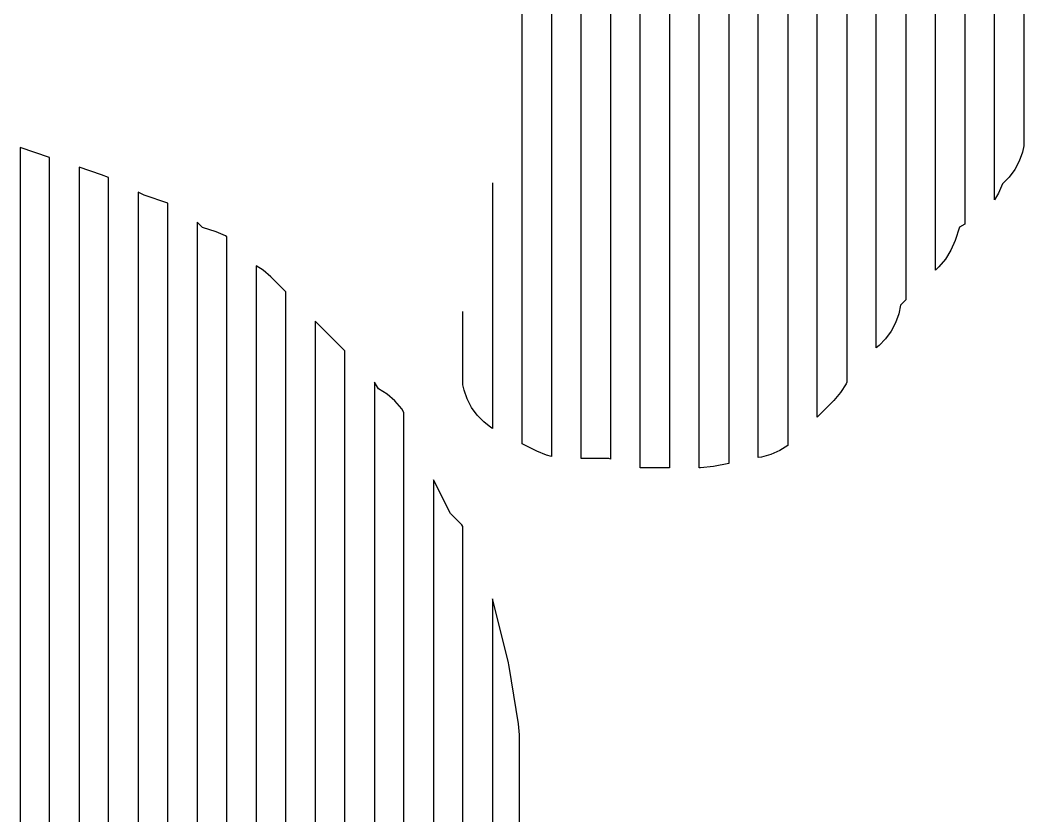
# Model space of a CAD drawing. Header units: metres. Extents: x -6 to 1890, y -8 to 898.
# Drawn here: x 1629.6 to 1765.6, y 213.9 to 321.7 of the extents above; entities that cross this region are included whole.
import ezdxf

# ---------------------------------------------------------------- set-up
doc = ezdxf.new("R2010")
doc.units = ezdxf.units.M
doc.layers.add('PASSADAS_COMPLETAS', color=1, linetype='CONTINUOUS')
doc.layers.add('PECAS_2D', color=3, linetype='CONTINUOUS')

msp = doc.modelspace()

# ---------------------------------------------------------------- linework, layer by layer
at = {"layer": 'PASSADAS_COMPLETAS'}
for points in [[(1709.578, 406.779), (1709.578, 272.543), (1709.578, 271.253), (1709.578, 269.962), (1709.578, 268.671), (1709.578, 267.38), (1709.578, 266.09), (1709.578, 262.217), (1709.325, 262.347), (1705.578, 262.347), (1705.578, 266.222), (1705.578, 267.513), (1705.578, 268.805), (1705.578, 270.096), (1705.578, 271.388), (1705.578, 280.429), (1705.578, 297.22), (1705.578, 299.803), (1705.578, 332.094)], [(1717.578, 399.331), (1717.578, 271.393), (1717.578, 270.1), (1717.578, 268.808), (1717.578, 267.516), (1717.578, 266.223), (1717.578, 264.931), (1717.578, 261.054), (1714, 261.054), (1713.578, 261.082), (1713.578, 264.966), (1713.578, 266.26), (1713.578, 267.554), (1713.578, 268.849), (1713.578, 270.143), (1713.578, 271.438), (1713.578, 274.026), (1713.578, 403.466)], [(1725.578, 388.287), (1725.578, 271.977), (1725.578, 270.685), (1725.578, 269.392), (1725.578, 268.1), (1725.578, 266.808), (1725.578, 265.515), (1725.578, 261.638), (1723.54, 261.231), (1721.755, 261.054), (1721.578, 261.054), (1721.578, 264.948), (1721.578, 266.245), (1721.578, 267.543), (1721.578, 268.841), (1721.578, 270.139), (1721.578, 271.437), (1721.578, 393.43)], [(1733.578, 373.065), (1733.578, 275.774), (1733.578, 274.477), (1733.578, 273.18), (1733.578, 271.883), (1733.578, 270.585), (1733.578, 269.288), (1733.578, 264.099), (1732.512, 263.424), (1731.284, 262.879), (1730.003, 262.523), (1729.578, 262.438), (1729.578, 266.324), (1729.578, 267.62), (1729.578, 268.915), (1729.578, 270.21), (1729.578, 271.506), (1729.578, 272.801), (1729.578, 382.902)], [(1741.578, 339.723), (1741.578, 312.65), (1741.578, 311.361), (1741.578, 310.072), (1741.578, 308.783), (1741.578, 306.205), (1741.578, 301.048), (1741.578, 299.759), (1741.578, 298.47), (1741.578, 297.18), (1741.578, 294.602), (1741.578, 293.313), (1741.578, 292.024), (1741.578, 290.734), (1741.578, 289.445), (1741.578, 288.156), (1741.578, 286.867), (1741.578, 285.578), (1741.578, 284.289), (1741.578, 282.999), (1741.578, 281.71), (1741.578, 280.421), (1741.578, 279.132), (1741.578, 277.843), (1741.578, 272.686), (1741.477, 272.447), (1740.736, 271.247), (1739.824, 270.183), (1737.578, 267.937), (1737.578, 273.124), (1737.578, 274.421), (1737.578, 275.718), (1737.578, 277.014), (1737.578, 278.311), (1737.578, 279.608), (1737.578, 280.905), (1737.578, 282.202), (1737.578, 283.498), (1737.578, 286.092), (1737.578, 287.389), (1737.578, 288.686), (1737.578, 361.306)], [(1701.578, 328.641), (1701.578, 300.159), (1701.578, 298.865), (1701.578, 297.57), (1701.578, 296.276), (1701.578, 292.392), (1701.578, 291.097), (1701.578, 289.803), (1701.578, 285.919), (1701.578, 284.624), (1701.578, 283.33), (1701.578, 274.267), (1701.578, 272.973), (1701.578, 271.678), (1701.578, 270.384), (1701.578, 269.089), (1701.578, 267.794), (1701.578, 262.616), (1700.888, 262.779), (1699.589, 263.307), (1697.578, 264.313), (1697.578, 269.501), (1697.578, 270.798), (1697.578, 272.094), (1697.578, 273.391), (1697.578, 274.688), (1697.578, 279.876), (1697.578, 281.173), (1697.578, 282.47), (1697.578, 283.767), (1697.578, 285.063), (1697.578, 286.36), (1697.578, 342.127)], [(1749.578, 322.605), (1749.578, 321.312), (1749.578, 320.019), (1749.578, 318.726), (1749.578, 317.433), (1749.578, 316.14), (1749.578, 314.847), (1749.578, 313.554), (1749.578, 312.261), (1749.578, 310.968), (1749.578, 309.675), (1749.578, 308.382), (1749.578, 307.089), (1749.578, 305.796), (1749.578, 304.503), (1749.578, 303.21), (1749.578, 301.917), (1749.578, 300.624), (1749.578, 299.331), (1749.578, 298.038), (1749.578, 296.745), (1749.578, 295.452), (1749.578, 294.159), (1749.578, 292.866), (1749.578, 291.573), (1749.578, 290.28), (1749.578, 288.987), (1749.578, 283.815), (1748.862, 283.099), (1748.609, 281.9), (1748.186, 280.718), (1747.594, 279.59), (1746.846, 278.551), (1745.964, 277.631), (1745.578, 277.327), (1745.578, 283.821), (1745.578, 285.12), (1745.578, 286.419), (1745.578, 287.717), (1745.578, 289.016), (1745.578, 290.315), (1745.578, 291.614), (1745.578, 292.913), (1745.578, 294.212), (1745.578, 295.51), (1745.578, 296.809), (1745.578, 299.407), (1745.578, 300.706), (1745.578, 302.005), (1745.578, 303.303), (1745.578, 304.602), (1745.578, 305.901), (1745.578, 307.2), (1745.578, 308.499), (1745.578, 309.798), (1745.578, 311.096), (1745.578, 312.395), (1745.578, 313.694), (1745.578, 314.993), (1745.578, 316.292), (1745.578, 317.59), (1745.578, 318.889), (1745.578, 320.188), (1745.578, 321.487), (1745.578, 322.786)], [(1757.578, 322.668), (1757.578, 321.367), (1757.578, 320.066), (1757.578, 318.766), (1757.578, 317.465), (1757.578, 316.164), (1757.578, 314.863), (1757.578, 313.562), (1757.578, 312.261), (1757.578, 310.96), (1757.578, 309.659), (1757.578, 307.058), (1757.578, 305.757), (1757.578, 304.456), (1757.578, 303.155), (1757.578, 301.854), (1757.578, 300.553), (1757.578, 299.252), (1757.578, 297.952), (1757.578, 294.049), (1756.854, 293.676), (1756.241, 291.836), (1755.696, 290.544), (1754.954, 289.344), (1754.042, 288.279), (1753.578, 287.815), (1753.578, 293.013), (1753.578, 294.312), (1753.578, 295.612), (1753.578, 296.911), (1753.578, 298.211), (1753.578, 299.51), (1753.578, 300.81), (1753.578, 302.109), (1753.578, 303.409), (1753.578, 304.708), (1753.578, 306.008), (1753.578, 307.308), (1753.578, 309.907), (1753.578, 311.206), (1753.578, 312.506), (1753.578, 313.805), (1753.578, 315.105), (1753.578, 316.404), (1753.578, 317.704), (1753.578, 319.003), (1753.578, 320.303), (1753.578, 321.602), (1753.578, 322.902)], [(1765.578, 322.787), (1765.578, 304.663), (1765.401, 303.829), (1764.952, 302.608), (1764.334, 301.463), (1763.568, 300.428), (1762.682, 299.529), (1762.131, 298.245), (1761.578, 297.365), (1761.578, 306.384), (1761.578, 307.673), (1761.578, 308.961), (1761.578, 310.25), (1761.578, 311.538), (1761.578, 312.827), (1761.578, 314.115), (1761.578, 315.404), (1761.578, 316.692), (1761.578, 317.98), (1761.578, 319.269), (1761.578, 320.557), (1761.578, 323.134)], [(1633.578, 169.831), (1633.578, 216.413), (1633.578, 217.707), (1633.578, 219.001), (1633.578, 220.295), (1633.578, 221.589), (1633.578, 222.883), (1633.578, 224.177), (1633.578, 225.47), (1633.578, 226.764), (1633.578, 229.352), (1633.578, 274.64), (1633.578, 275.934), (1633.578, 277.228), (1633.578, 278.522), (1633.578, 279.816), (1633.578, 281.11), (1633.578, 282.404), (1633.578, 283.698), (1633.578, 284.992), (1633.578, 286.286), (1633.578, 287.579), (1633.578, 288.873), (1633.578, 290.167), (1633.578, 291.461), (1633.578, 292.755), (1633.578, 294.049), (1633.578, 295.343), (1633.578, 296.637), (1633.578, 297.931), (1633.578, 299.225), (1633.578, 303.107), (1629.578, 304.44), (1629.578, 300.569), (1629.578, 299.279), (1629.578, 297.989), (1629.578, 296.698), (1629.578, 295.408), (1629.578, 294.118), (1629.578, 292.828), (1629.578, 291.537), (1629.578, 290.247), (1629.578, 288.957), (1629.578, 287.666), (1629.578, 286.376), (1629.578, 285.086), (1629.578, 283.796), (1629.578, 282.505), (1629.578, 281.215), (1629.578, 279.925), (1629.578, 278.635), (1629.578, 277.344), (1629.578, 234.765), (1629.578, 232.185), (1629.578, 230.895), (1629.578, 229.604), (1629.578, 228.314), (1629.578, 227.024), (1629.578, 225.733), (1629.578, 224.443), (1629.578, 208.96)], [(1641.578, 209.638), (1641.578, 270.553), (1641.578, 271.849), (1641.578, 273.145), (1641.578, 274.441), (1641.578, 275.737), (1641.578, 277.033), (1641.578, 278.329), (1641.578, 279.625), (1641.578, 280.921), (1641.578, 282.217), (1641.578, 283.513), (1641.578, 284.809), (1641.578, 286.105), (1641.578, 287.401), (1641.578, 288.698), (1641.578, 289.994), (1641.578, 291.29), (1641.578, 292.586), (1641.578, 293.882), (1641.578, 295.178), (1641.578, 300.362), (1640.613, 300.762), (1637.578, 301.773), (1637.578, 297.898), (1637.578, 296.607), (1637.578, 295.315), (1637.578, 294.024), (1637.578, 292.732), (1637.578, 291.44), (1637.578, 290.149), (1637.578, 288.857), (1637.578, 287.565), (1637.578, 286.274), (1637.578, 284.982), (1637.578, 283.69), (1637.578, 282.399), (1637.578, 281.107), (1637.578, 279.816), (1637.578, 278.524), (1637.578, 277.232), (1637.578, 275.941), (1637.578, 274.649), (1637.578, 273.357), (1637.578, 272.066), (1637.578, 221.692), (1637.578, 220.4), (1637.578, 219.109), (1637.578, 217.817), (1637.578, 216.525), (1637.578, 215.234), (1637.578, 213.942), (1637.578, 212.651)], [(1693.578, 299.648), (1693.578, 266.386), (1693.37, 266.508), (1692.386, 267.281), (1691.501, 268.202), (1690.748, 269.248), (1690.149, 270.39), (1689.722, 271.593), (1689.578, 272.292), (1689.578, 282.235)], [(1649.578, 163.982), (1649.578, 264.647), (1649.578, 267.228), (1649.578, 268.519), (1649.578, 269.809), (1649.578, 271.1), (1649.578, 272.391), (1649.578, 273.681), (1649.578, 274.972), (1649.578, 276.262), (1649.578, 277.553), (1649.578, 278.843), (1649.578, 280.134), (1649.578, 281.425), (1649.578, 282.715), (1649.578, 284.006), (1649.578, 285.296), (1649.578, 286.587), (1649.578, 287.878), (1649.578, 290.459), (1649.578, 291.749), (1649.578, 296.912), (1646.397, 297.972), (1645.578, 298.382), (1645.578, 293.217), (1645.578, 291.926), (1645.578, 290.635), (1645.578, 289.344), (1645.578, 288.053), (1645.578, 286.762), (1645.578, 285.471), (1645.578, 284.18), (1645.578, 282.889), (1645.578, 281.598), (1645.578, 280.307), (1645.578, 279.016), (1645.578, 277.725), (1645.578, 276.434), (1645.578, 275.143), (1645.578, 273.852), (1645.578, 272.561), (1645.578, 271.27), (1645.578, 269.979), (1645.578, 268.688), (1645.578, 267.397), (1645.578, 171.861)], [(1657.578, 154.426), (1657.578, 256.266), (1657.578, 258.844), (1657.578, 260.133), (1657.578, 261.422), (1657.578, 262.711), (1657.578, 264), (1657.578, 265.289), (1657.578, 266.578), (1657.578, 269.157), (1657.578, 270.446), (1657.578, 271.735), (1657.578, 273.024), (1657.578, 274.313), (1657.578, 275.602), (1657.578, 276.891), (1657.578, 278.18), (1657.578, 279.469), (1657.578, 280.759), (1657.578, 282.048), (1657.578, 283.337), (1657.578, 284.626), (1657.578, 285.915), (1657.578, 292.361), (1657.4, 292.47), (1656.125, 293.006), (1654.285, 293.619), (1653.578, 294.326), (1653.578, 289.16), (1653.578, 287.868), (1653.578, 286.576), (1653.578, 285.285), (1653.578, 283.993), (1653.578, 282.701), (1653.578, 281.41), (1653.578, 280.118), (1653.578, 278.826), (1653.578, 277.535), (1653.578, 276.243), (1653.578, 274.952), (1653.578, 273.66), (1653.578, 272.368), (1653.578, 271.077), (1653.578, 269.785), (1653.578, 268.493), (1653.578, 267.202), (1653.578, 265.91), (1653.578, 263.327), (1653.578, 260.743), (1653.578, 158.704)], [(1665.578, 148.059), (1665.578, 243.598), (1665.578, 244.889), (1665.578, 246.18), (1665.578, 247.471), (1665.578, 248.762), (1665.578, 250.053), (1665.578, 251.344), (1665.578, 252.635), (1665.578, 253.926), (1665.578, 255.217), (1665.578, 256.508), (1665.578, 257.799), (1665.578, 259.09), (1665.578, 260.381), (1665.578, 261.672), (1665.578, 262.963), (1665.578, 264.254), (1665.578, 265.545), (1665.578, 266.837), (1665.578, 268.128), (1665.578, 269.419), (1665.578, 270.71), (1665.578, 272.001), (1665.578, 273.292), (1665.578, 274.583), (1665.578, 275.874), (1665.578, 277.165), (1665.578, 278.456), (1665.578, 279.747), (1665.578, 284.911), (1663.56, 286.93), (1662.503, 287.835), (1661.578, 288.41), (1661.578, 283.217), (1661.578, 281.918), (1661.578, 280.62), (1661.578, 279.321), (1661.578, 278.023), (1661.578, 276.725), (1661.578, 275.426), (1661.578, 274.128), (1661.578, 272.829), (1661.578, 271.531), (1661.578, 270.233), (1661.578, 268.934), (1661.578, 266.337), (1661.578, 265.039), (1661.578, 263.741), (1661.578, 262.442), (1661.578, 261.144), (1661.578, 259.845), (1661.578, 258.547), (1661.578, 257.249), (1661.578, 255.95), (1661.578, 254.652), (1661.578, 253.353), (1661.578, 252.055), (1661.578, 152.078)], [(1673.578, 140.259), (1673.578, 224.055), (1673.578, 226.634), (1673.578, 229.212), (1673.578, 230.501), (1673.578, 231.79), (1673.578, 233.079), (1673.578, 234.369), (1673.578, 235.658), (1673.578, 236.947), (1673.578, 238.236), (1673.578, 239.525), (1673.578, 240.814), (1673.578, 242.104), (1673.578, 243.393), (1673.578, 244.682), (1673.578, 245.971), (1673.578, 247.26), (1673.578, 248.549), (1673.578, 249.839), (1673.578, 251.128), (1673.578, 252.417), (1673.578, 253.706), (1673.578, 254.995), (1673.578, 256.285), (1673.578, 260.152), (1673.578, 261.441), (1673.578, 262.73), (1673.578, 264.02), (1673.578, 265.309), (1673.578, 266.598), (1673.578, 267.887), (1673.578, 269.176), (1673.578, 270.465), (1673.578, 276.911), (1669.578, 280.911), (1669.578, 275.748), (1669.578, 274.457), (1669.578, 273.167), (1669.578, 271.876), (1669.578, 270.585), (1669.578, 269.294), (1669.578, 268.004), (1669.578, 266.713), (1669.578, 265.422), (1669.578, 264.131), (1669.578, 262.841), (1669.578, 261.55), (1669.578, 260.259), (1669.578, 258.968), (1669.578, 257.678), (1669.578, 256.387), (1669.578, 253.805), (1669.578, 252.514), (1669.578, 251.224), (1669.578, 249.933), (1669.578, 248.642), (1669.578, 247.351), (1669.578, 246.061), (1669.578, 244.77), (1669.578, 243.479), (1669.578, 242.188), (1669.578, 240.898), (1669.578, 239.607), (1669.578, 238.316), (1669.578, 237.025), (1669.578, 235.734), (1669.578, 144.09)], [(1681.578, 212.804), (1681.578, 214.101), (1681.578, 215.398), (1681.578, 216.695), (1681.578, 217.992), (1681.578, 219.289), (1681.578, 220.586), (1681.578, 221.883), (1681.578, 223.18), (1681.578, 224.477), (1681.578, 225.774), (1681.578, 227.07), (1681.578, 228.367), (1681.578, 229.664), (1681.578, 232.258), (1681.578, 233.555), (1681.578, 234.852), (1681.578, 236.149), (1681.578, 237.446), (1681.578, 238.743), (1681.578, 240.04), (1681.578, 241.337), (1681.578, 242.634), (1681.578, 243.931), (1681.578, 245.228), (1681.578, 246.525), (1681.578, 247.822), (1681.578, 249.118), (1681.578, 250.415), (1681.578, 251.712), (1681.578, 253.009), (1681.578, 254.306), (1681.578, 255.603), (1681.578, 256.9), (1681.578, 258.197), (1681.578, 259.494), (1681.578, 268.573), (1681.289, 269.043), (1680.369, 270.12), (1679.301, 271.036), (1678.126, 271.766), (1677.578, 272.647), (1677.578, 264.876), (1677.578, 262.286), (1677.578, 260.991), (1677.578, 259.696), (1677.578, 258.401), (1677.578, 257.106), (1677.578, 255.811), (1677.578, 254.516), (1677.578, 253.22), (1677.578, 251.925), (1677.578, 250.63), (1677.578, 249.335), (1677.578, 248.04), (1677.578, 246.745), (1677.578, 245.45), (1677.578, 244.155), (1677.578, 242.86), (1677.578, 241.564), (1677.578, 240.269), (1677.578, 238.974), (1677.578, 237.679), (1677.578, 236.384), (1677.578, 235.089), (1677.578, 232.499), (1677.578, 231.204), (1677.578, 229.908), (1677.578, 228.613), (1677.578, 227.318), (1677.578, 226.023), (1677.578, 224.728), (1677.578, 223.433), (1677.578, 222.138), (1677.578, 220.843), (1677.578, 219.548), (1677.578, 218.253), (1677.578, 215.662), (1677.578, 214.367), (1677.578, 213.072)], [(1689.578, 211.798), (1689.578, 214.381), (1689.578, 215.672), (1689.578, 216.964), (1689.578, 218.256), (1689.578, 219.547), (1689.578, 220.839), (1689.578, 222.13), (1689.578, 223.422), (1689.578, 224.713), (1689.578, 226.005), (1689.578, 227.296), (1689.578, 228.588), (1689.578, 229.88), (1689.578, 231.171), (1689.578, 232.463), (1689.578, 233.754), (1689.578, 235.046), (1689.578, 236.337), (1689.578, 237.629), (1689.578, 238.921), (1689.578, 240.212), (1689.578, 253.128), (1689.412, 253.322), (1687.871, 254.863), (1685.578, 259.448), (1685.578, 250.41), (1685.578, 249.119), (1685.578, 247.828), (1685.578, 245.245), (1685.578, 243.954), (1685.578, 242.663), (1685.578, 241.372), (1685.578, 240.08), (1685.578, 238.789), (1685.578, 237.498), (1685.578, 236.207), (1685.578, 234.915), (1685.578, 233.624), (1685.578, 232.333), (1685.578, 231.042), (1685.578, 229.751), (1685.578, 228.459), (1685.578, 227.168), (1685.578, 225.877), (1685.578, 224.586), (1685.578, 223.295), (1685.578, 222.003), (1685.578, 220.712), (1685.578, 219.421), (1685.578, 218.13), (1685.578, 216.839), (1685.578, 215.547), (1685.578, 214.256), (1685.578, 212.965)], [(1697.248, 205.524), (1697.248, 224.913), (1697.124, 226.409), (1695.831, 234.164), (1695.683, 234.876), (1693.578, 243.297), (1693.578, 199.34)]]:
    msp.add_lwpolyline(points, dxfattribs=at)
at = {"layer": 'PECAS_2D'}
for points in [[(1709.578, 406.779), (1709.578, 272.543), (1709.578, 271.253), (1709.578, 269.962), (1709.578, 268.671), (1709.578, 267.38), (1709.578, 266.09), (1709.578, 262.217), (1709.325, 262.347), (1705.578, 262.347), (1705.578, 266.222), (1705.578, 267.513), (1705.578, 268.805), (1705.578, 270.096), (1705.578, 271.388), (1705.578, 280.429), (1705.578, 297.22), (1705.578, 299.803), (1705.578, 332.094)], [(1717.578, 399.331), (1717.578, 271.393), (1717.578, 270.1), (1717.578, 268.808), (1717.578, 267.516), (1717.578, 266.223), (1717.578, 264.931), (1717.578, 261.054), (1714, 261.054), (1713.578, 261.082), (1713.578, 264.966), (1713.578, 266.26), (1713.578, 267.554), (1713.578, 268.849), (1713.578, 270.143), (1713.578, 271.438), (1713.578, 274.026), (1713.578, 403.466)], [(1725.578, 388.287), (1725.578, 271.977), (1725.578, 270.685), (1725.578, 269.392), (1725.578, 268.1), (1725.578, 266.808), (1725.578, 265.515), (1725.578, 261.638), (1723.54, 261.231), (1721.755, 261.054), (1721.578, 261.054), (1721.578, 264.948), (1721.578, 266.245), (1721.578, 267.543), (1721.578, 268.841), (1721.578, 270.139), (1721.578, 271.437), (1721.578, 393.43)], [(1733.578, 373.065), (1733.578, 275.774), (1733.578, 274.477), (1733.578, 273.18), (1733.578, 271.883), (1733.578, 270.585), (1733.578, 269.288), (1733.578, 264.099), (1732.512, 263.424), (1731.284, 262.879), (1730.003, 262.523), (1729.578, 262.438), (1729.578, 266.324), (1729.578, 267.62), (1729.578, 268.915), (1729.578, 270.21), (1729.578, 271.506), (1729.578, 272.801), (1729.578, 382.902)], [(1741.578, 339.723), (1741.578, 312.65), (1741.578, 311.361), (1741.578, 310.072), (1741.578, 308.783), (1741.578, 306.205), (1741.578, 301.048), (1741.578, 299.759), (1741.578, 298.47), (1741.578, 297.18), (1741.578, 294.602), (1741.578, 293.313), (1741.578, 292.024), (1741.578, 290.734), (1741.578, 289.445), (1741.578, 288.156), (1741.578, 286.867), (1741.578, 285.578), (1741.578, 284.289), (1741.578, 282.999), (1741.578, 281.71), (1741.578, 280.421), (1741.578, 279.132), (1741.578, 277.843), (1741.578, 272.686), (1741.477, 272.447), (1740.736, 271.247), (1739.824, 270.183), (1737.578, 267.937), (1737.578, 273.124), (1737.578, 274.421), (1737.578, 275.718), (1737.578, 277.014), (1737.578, 278.311), (1737.578, 279.608), (1737.578, 280.905), (1737.578, 282.202), (1737.578, 283.498), (1737.578, 286.092), (1737.578, 287.389), (1737.578, 288.686), (1737.578, 361.306)], [(1701.578, 328.641), (1701.578, 300.159), (1701.578, 298.865), (1701.578, 297.57), (1701.578, 296.276), (1701.578, 292.392), (1701.578, 291.097), (1701.578, 289.803), (1701.578, 285.919), (1701.578, 284.624), (1701.578, 283.33), (1701.578, 274.267), (1701.578, 272.973), (1701.578, 271.678), (1701.578, 270.384), (1701.578, 269.089), (1701.578, 267.794), (1701.578, 262.616), (1700.888, 262.779), (1699.589, 263.307), (1697.578, 264.313), (1697.578, 269.501), (1697.578, 270.798), (1697.578, 272.094), (1697.578, 273.391), (1697.578, 274.688), (1697.578, 279.876), (1697.578, 281.173), (1697.578, 282.47), (1697.578, 283.767), (1697.578, 285.063), (1697.578, 286.36), (1697.578, 342.127)], [(1749.578, 322.605), (1749.578, 321.312), (1749.578, 320.019), (1749.578, 318.726), (1749.578, 317.433), (1749.578, 316.14), (1749.578, 314.847), (1749.578, 313.554), (1749.578, 312.261), (1749.578, 310.968), (1749.578, 309.675), (1749.578, 308.382), (1749.578, 307.089), (1749.578, 305.796), (1749.578, 304.503), (1749.578, 303.21), (1749.578, 301.917), (1749.578, 300.624), (1749.578, 299.331), (1749.578, 298.038), (1749.578, 296.745), (1749.578, 295.452), (1749.578, 294.159), (1749.578, 292.866), (1749.578, 291.573), (1749.578, 290.28), (1749.578, 288.987), (1749.578, 283.815), (1748.862, 283.099), (1748.609, 281.9), (1748.186, 280.718), (1747.594, 279.59), (1746.846, 278.551), (1745.964, 277.631), (1745.578, 277.327), (1745.578, 283.821), (1745.578, 285.12), (1745.578, 286.419), (1745.578, 287.717), (1745.578, 289.016), (1745.578, 290.315), (1745.578, 291.614), (1745.578, 292.913), (1745.578, 294.212), (1745.578, 295.51), (1745.578, 296.809), (1745.578, 299.407), (1745.578, 300.706), (1745.578, 302.005), (1745.578, 303.303), (1745.578, 304.602), (1745.578, 305.901), (1745.578, 307.2), (1745.578, 308.499), (1745.578, 309.798), (1745.578, 311.096), (1745.578, 312.395), (1745.578, 313.694), (1745.578, 314.993), (1745.578, 316.292), (1745.578, 317.59), (1745.578, 318.889), (1745.578, 320.188), (1745.578, 321.487), (1745.578, 322.786)], [(1757.578, 322.668), (1757.578, 321.367), (1757.578, 320.066), (1757.578, 318.766), (1757.578, 317.465), (1757.578, 316.164), (1757.578, 314.863), (1757.578, 313.562), (1757.578, 312.261), (1757.578, 310.96), (1757.578, 309.659), (1757.578, 307.058), (1757.578, 305.757), (1757.578, 304.456), (1757.578, 303.155), (1757.578, 301.854), (1757.578, 300.553), (1757.578, 299.252), (1757.578, 297.952), (1757.578, 294.049), (1756.854, 293.676), (1756.241, 291.836), (1755.696, 290.544), (1754.954, 289.344), (1754.042, 288.279), (1753.578, 287.815), (1753.578, 293.013), (1753.578, 294.312), (1753.578, 295.612), (1753.578, 296.911), (1753.578, 298.211), (1753.578, 299.51), (1753.578, 300.81), (1753.578, 302.109), (1753.578, 303.409), (1753.578, 304.708), (1753.578, 306.008), (1753.578, 307.308), (1753.578, 309.907), (1753.578, 311.206), (1753.578, 312.506), (1753.578, 313.805), (1753.578, 315.105), (1753.578, 316.404), (1753.578, 317.704), (1753.578, 319.003), (1753.578, 320.303), (1753.578, 321.602), (1753.578, 322.902)], [(1765.578, 322.787), (1765.578, 304.663), (1765.401, 303.829), (1764.952, 302.608), (1764.334, 301.463), (1763.568, 300.428), (1762.682, 299.529), (1762.131, 298.245), (1761.578, 297.365), (1761.578, 306.384), (1761.578, 307.673), (1761.578, 308.961), (1761.578, 310.25), (1761.578, 311.538), (1761.578, 312.827), (1761.578, 314.115), (1761.578, 315.404), (1761.578, 316.692), (1761.578, 317.98), (1761.578, 319.269), (1761.578, 320.557), (1761.578, 323.134)], [(1633.578, 169.831), (1633.578, 216.413), (1633.578, 217.707), (1633.578, 219.001), (1633.578, 220.295), (1633.578, 221.589), (1633.578, 222.883), (1633.578, 224.177), (1633.578, 225.47), (1633.578, 226.764), (1633.578, 229.352), (1633.578, 274.64), (1633.578, 275.934), (1633.578, 277.228), (1633.578, 278.522), (1633.578, 279.816), (1633.578, 281.11), (1633.578, 282.404), (1633.578, 283.698), (1633.578, 284.992), (1633.578, 286.286), (1633.578, 287.579), (1633.578, 288.873), (1633.578, 290.167), (1633.578, 291.461), (1633.578, 292.755), (1633.578, 294.049), (1633.578, 295.343), (1633.578, 296.637), (1633.578, 297.931), (1633.578, 299.225), (1633.578, 303.107), (1629.578, 304.44), (1629.578, 300.569), (1629.578, 299.279), (1629.578, 297.989), (1629.578, 296.698), (1629.578, 295.408), (1629.578, 294.118), (1629.578, 292.828), (1629.578, 291.537), (1629.578, 290.247), (1629.578, 288.957), (1629.578, 287.666), (1629.578, 286.376), (1629.578, 285.086), (1629.578, 283.796), (1629.578, 282.505), (1629.578, 281.215), (1629.578, 279.925), (1629.578, 278.635), (1629.578, 277.344), (1629.578, 234.765), (1629.578, 232.185), (1629.578, 230.895), (1629.578, 229.604), (1629.578, 228.314), (1629.578, 227.024), (1629.578, 225.733), (1629.578, 224.443), (1629.578, 208.96)], [(1641.578, 209.638), (1641.578, 270.553), (1641.578, 271.849), (1641.578, 273.145), (1641.578, 274.441), (1641.578, 275.737), (1641.578, 277.033), (1641.578, 278.329), (1641.578, 279.625), (1641.578, 280.921), (1641.578, 282.217), (1641.578, 283.513), (1641.578, 284.809), (1641.578, 286.105), (1641.578, 287.401), (1641.578, 288.698), (1641.578, 289.994), (1641.578, 291.29), (1641.578, 292.586), (1641.578, 293.882), (1641.578, 295.178), (1641.578, 300.362), (1640.613, 300.762), (1637.578, 301.773), (1637.578, 297.898), (1637.578, 296.607), (1637.578, 295.315), (1637.578, 294.024), (1637.578, 292.732), (1637.578, 291.44), (1637.578, 290.149), (1637.578, 288.857), (1637.578, 287.565), (1637.578, 286.274), (1637.578, 284.982), (1637.578, 283.69), (1637.578, 282.399), (1637.578, 281.107), (1637.578, 279.816), (1637.578, 278.524), (1637.578, 277.232), (1637.578, 275.941), (1637.578, 274.649), (1637.578, 273.357), (1637.578, 272.066), (1637.578, 221.692), (1637.578, 220.4), (1637.578, 219.109), (1637.578, 217.817), (1637.578, 216.525), (1637.578, 215.234), (1637.578, 213.942), (1637.578, 212.651)], [(1693.578, 299.648), (1693.578, 266.386), (1693.37, 266.508), (1692.386, 267.281), (1691.501, 268.202), (1690.748, 269.248), (1690.149, 270.39), (1689.722, 271.593), (1689.578, 272.292), (1689.578, 282.235)], [(1649.578, 163.982), (1649.578, 264.647), (1649.578, 267.228), (1649.578, 268.519), (1649.578, 269.809), (1649.578, 271.1), (1649.578, 272.391), (1649.578, 273.681), (1649.578, 274.972), (1649.578, 276.262), (1649.578, 277.553), (1649.578, 278.843), (1649.578, 280.134), (1649.578, 281.425), (1649.578, 282.715), (1649.578, 284.006), (1649.578, 285.296), (1649.578, 286.587), (1649.578, 287.878), (1649.578, 290.459), (1649.578, 291.749), (1649.578, 296.912), (1646.397, 297.972), (1645.578, 298.382), (1645.578, 293.217), (1645.578, 291.926), (1645.578, 290.635), (1645.578, 289.344), (1645.578, 288.053), (1645.578, 286.762), (1645.578, 285.471), (1645.578, 284.18), (1645.578, 282.889), (1645.578, 281.598), (1645.578, 280.307), (1645.578, 279.016), (1645.578, 277.725), (1645.578, 276.434), (1645.578, 275.143), (1645.578, 273.852), (1645.578, 272.561), (1645.578, 271.27), (1645.578, 269.979), (1645.578, 268.688), (1645.578, 267.397), (1645.578, 171.861)], [(1657.578, 154.426), (1657.578, 256.266), (1657.578, 258.844), (1657.578, 260.133), (1657.578, 261.422), (1657.578, 262.711), (1657.578, 264), (1657.578, 265.289), (1657.578, 266.578), (1657.578, 269.157), (1657.578, 270.446), (1657.578, 271.735), (1657.578, 273.024), (1657.578, 274.313), (1657.578, 275.602), (1657.578, 276.891), (1657.578, 278.18), (1657.578, 279.469), (1657.578, 280.759), (1657.578, 282.048), (1657.578, 283.337), (1657.578, 284.626), (1657.578, 285.915), (1657.578, 292.361), (1657.4, 292.47), (1656.125, 293.006), (1654.285, 293.619), (1653.578, 294.326), (1653.578, 289.16), (1653.578, 287.868), (1653.578, 286.576), (1653.578, 285.285), (1653.578, 283.993), (1653.578, 282.701), (1653.578, 281.41), (1653.578, 280.118), (1653.578, 278.826), (1653.578, 277.535), (1653.578, 276.243), (1653.578, 274.952), (1653.578, 273.66), (1653.578, 272.368), (1653.578, 271.077), (1653.578, 269.785), (1653.578, 268.493), (1653.578, 267.202), (1653.578, 265.91), (1653.578, 263.327), (1653.578, 260.743), (1653.578, 158.704)], [(1665.578, 148.059), (1665.578, 243.598), (1665.578, 244.889), (1665.578, 246.18), (1665.578, 247.471), (1665.578, 248.762), (1665.578, 250.053), (1665.578, 251.344), (1665.578, 252.635), (1665.578, 253.926), (1665.578, 255.217), (1665.578, 256.508), (1665.578, 257.799), (1665.578, 259.09), (1665.578, 260.381), (1665.578, 261.672), (1665.578, 262.963), (1665.578, 264.254), (1665.578, 265.545), (1665.578, 266.837), (1665.578, 268.128), (1665.578, 269.419), (1665.578, 270.71), (1665.578, 272.001), (1665.578, 273.292), (1665.578, 274.583), (1665.578, 275.874), (1665.578, 277.165), (1665.578, 278.456), (1665.578, 279.747), (1665.578, 284.911), (1663.56, 286.93), (1662.503, 287.835), (1661.578, 288.41), (1661.578, 283.217), (1661.578, 281.918), (1661.578, 280.62), (1661.578, 279.321), (1661.578, 278.023), (1661.578, 276.725), (1661.578, 275.426), (1661.578, 274.128), (1661.578, 272.829), (1661.578, 271.531), (1661.578, 270.233), (1661.578, 268.934), (1661.578, 266.337), (1661.578, 265.039), (1661.578, 263.741), (1661.578, 262.442), (1661.578, 261.144), (1661.578, 259.845), (1661.578, 258.547), (1661.578, 257.249), (1661.578, 255.95), (1661.578, 254.652), (1661.578, 253.353), (1661.578, 252.055), (1661.578, 152.078)], [(1673.578, 140.259), (1673.578, 224.055), (1673.578, 226.634), (1673.578, 229.212), (1673.578, 230.501), (1673.578, 231.79), (1673.578, 233.079), (1673.578, 234.369), (1673.578, 235.658), (1673.578, 236.947), (1673.578, 238.236), (1673.578, 239.525), (1673.578, 240.814), (1673.578, 242.104), (1673.578, 243.393), (1673.578, 244.682), (1673.578, 245.971), (1673.578, 247.26), (1673.578, 248.549), (1673.578, 249.839), (1673.578, 251.128), (1673.578, 252.417), (1673.578, 253.706), (1673.578, 254.995), (1673.578, 256.285), (1673.578, 260.152), (1673.578, 261.441), (1673.578, 262.73), (1673.578, 264.02), (1673.578, 265.309), (1673.578, 266.598), (1673.578, 267.887), (1673.578, 269.176), (1673.578, 270.465), (1673.578, 276.911), (1669.578, 280.911), (1669.578, 275.748), (1669.578, 274.457), (1669.578, 273.167), (1669.578, 271.876), (1669.578, 270.585), (1669.578, 269.294), (1669.578, 268.004), (1669.578, 266.713), (1669.578, 265.422), (1669.578, 264.131), (1669.578, 262.841), (1669.578, 261.55), (1669.578, 260.259), (1669.578, 258.968), (1669.578, 257.678), (1669.578, 256.387), (1669.578, 253.805), (1669.578, 252.514), (1669.578, 251.224), (1669.578, 249.933), (1669.578, 248.642), (1669.578, 247.351), (1669.578, 246.061), (1669.578, 244.77), (1669.578, 243.479), (1669.578, 242.188), (1669.578, 240.898), (1669.578, 239.607), (1669.578, 238.316), (1669.578, 237.025), (1669.578, 235.734), (1669.578, 144.09)], [(1681.578, 212.804), (1681.578, 214.101), (1681.578, 215.398), (1681.578, 216.695), (1681.578, 217.992), (1681.578, 219.289), (1681.578, 220.586), (1681.578, 221.883), (1681.578, 223.18), (1681.578, 224.477), (1681.578, 225.774), (1681.578, 227.07), (1681.578, 228.367), (1681.578, 229.664), (1681.578, 232.258), (1681.578, 233.555), (1681.578, 234.852), (1681.578, 236.149), (1681.578, 237.446), (1681.578, 238.743), (1681.578, 240.04), (1681.578, 241.337), (1681.578, 242.634), (1681.578, 243.931), (1681.578, 245.228), (1681.578, 246.525), (1681.578, 247.822), (1681.578, 249.118), (1681.578, 250.415), (1681.578, 251.712), (1681.578, 253.009), (1681.578, 254.306), (1681.578, 255.603), (1681.578, 256.9), (1681.578, 258.197), (1681.578, 259.494), (1681.578, 268.573), (1681.289, 269.043), (1680.369, 270.12), (1679.301, 271.036), (1678.126, 271.766), (1677.578, 272.647), (1677.578, 264.876), (1677.578, 262.286), (1677.578, 260.991), (1677.578, 259.696), (1677.578, 258.401), (1677.578, 257.106), (1677.578, 255.811), (1677.578, 254.516), (1677.578, 253.22), (1677.578, 251.925), (1677.578, 250.63), (1677.578, 249.335), (1677.578, 248.04), (1677.578, 246.745), (1677.578, 245.45), (1677.578, 244.155), (1677.578, 242.86), (1677.578, 241.564), (1677.578, 240.269), (1677.578, 238.974), (1677.578, 237.679), (1677.578, 236.384), (1677.578, 235.089), (1677.578, 232.499), (1677.578, 231.204), (1677.578, 229.908), (1677.578, 228.613), (1677.578, 227.318), (1677.578, 226.023), (1677.578, 224.728), (1677.578, 223.433), (1677.578, 222.138), (1677.578, 220.843), (1677.578, 219.548), (1677.578, 218.253), (1677.578, 215.662), (1677.578, 214.367), (1677.578, 213.072)], [(1689.578, 211.798), (1689.578, 214.381), (1689.578, 215.672), (1689.578, 216.964), (1689.578, 218.256), (1689.578, 219.547), (1689.578, 220.839), (1689.578, 222.13), (1689.578, 223.422), (1689.578, 224.713), (1689.578, 226.005), (1689.578, 227.296), (1689.578, 228.588), (1689.578, 229.88), (1689.578, 231.171), (1689.578, 232.463), (1689.578, 233.754), (1689.578, 235.046), (1689.578, 236.337), (1689.578, 237.629), (1689.578, 238.921), (1689.578, 240.212), (1689.578, 253.128), (1689.412, 253.322), (1687.871, 254.863), (1685.578, 259.448), (1685.578, 250.41), (1685.578, 249.119), (1685.578, 247.828), (1685.578, 245.245), (1685.578, 243.954), (1685.578, 242.663), (1685.578, 241.372), (1685.578, 240.08), (1685.578, 238.789), (1685.578, 237.498), (1685.578, 236.207), (1685.578, 234.915), (1685.578, 233.624), (1685.578, 232.333), (1685.578, 231.042), (1685.578, 229.751), (1685.578, 228.459), (1685.578, 227.168), (1685.578, 225.877), (1685.578, 224.586), (1685.578, 223.295), (1685.578, 222.003), (1685.578, 220.712), (1685.578, 219.421), (1685.578, 218.13), (1685.578, 216.839), (1685.578, 215.547), (1685.578, 214.256), (1685.578, 212.965)], [(1697.248, 205.524), (1697.248, 224.913), (1697.124, 226.409), (1695.831, 234.164), (1695.683, 234.876), (1693.578, 243.297), (1693.578, 199.34)]]:
    msp.add_lwpolyline(points, dxfattribs=at)

doc.saveas('drawing.dxf')
